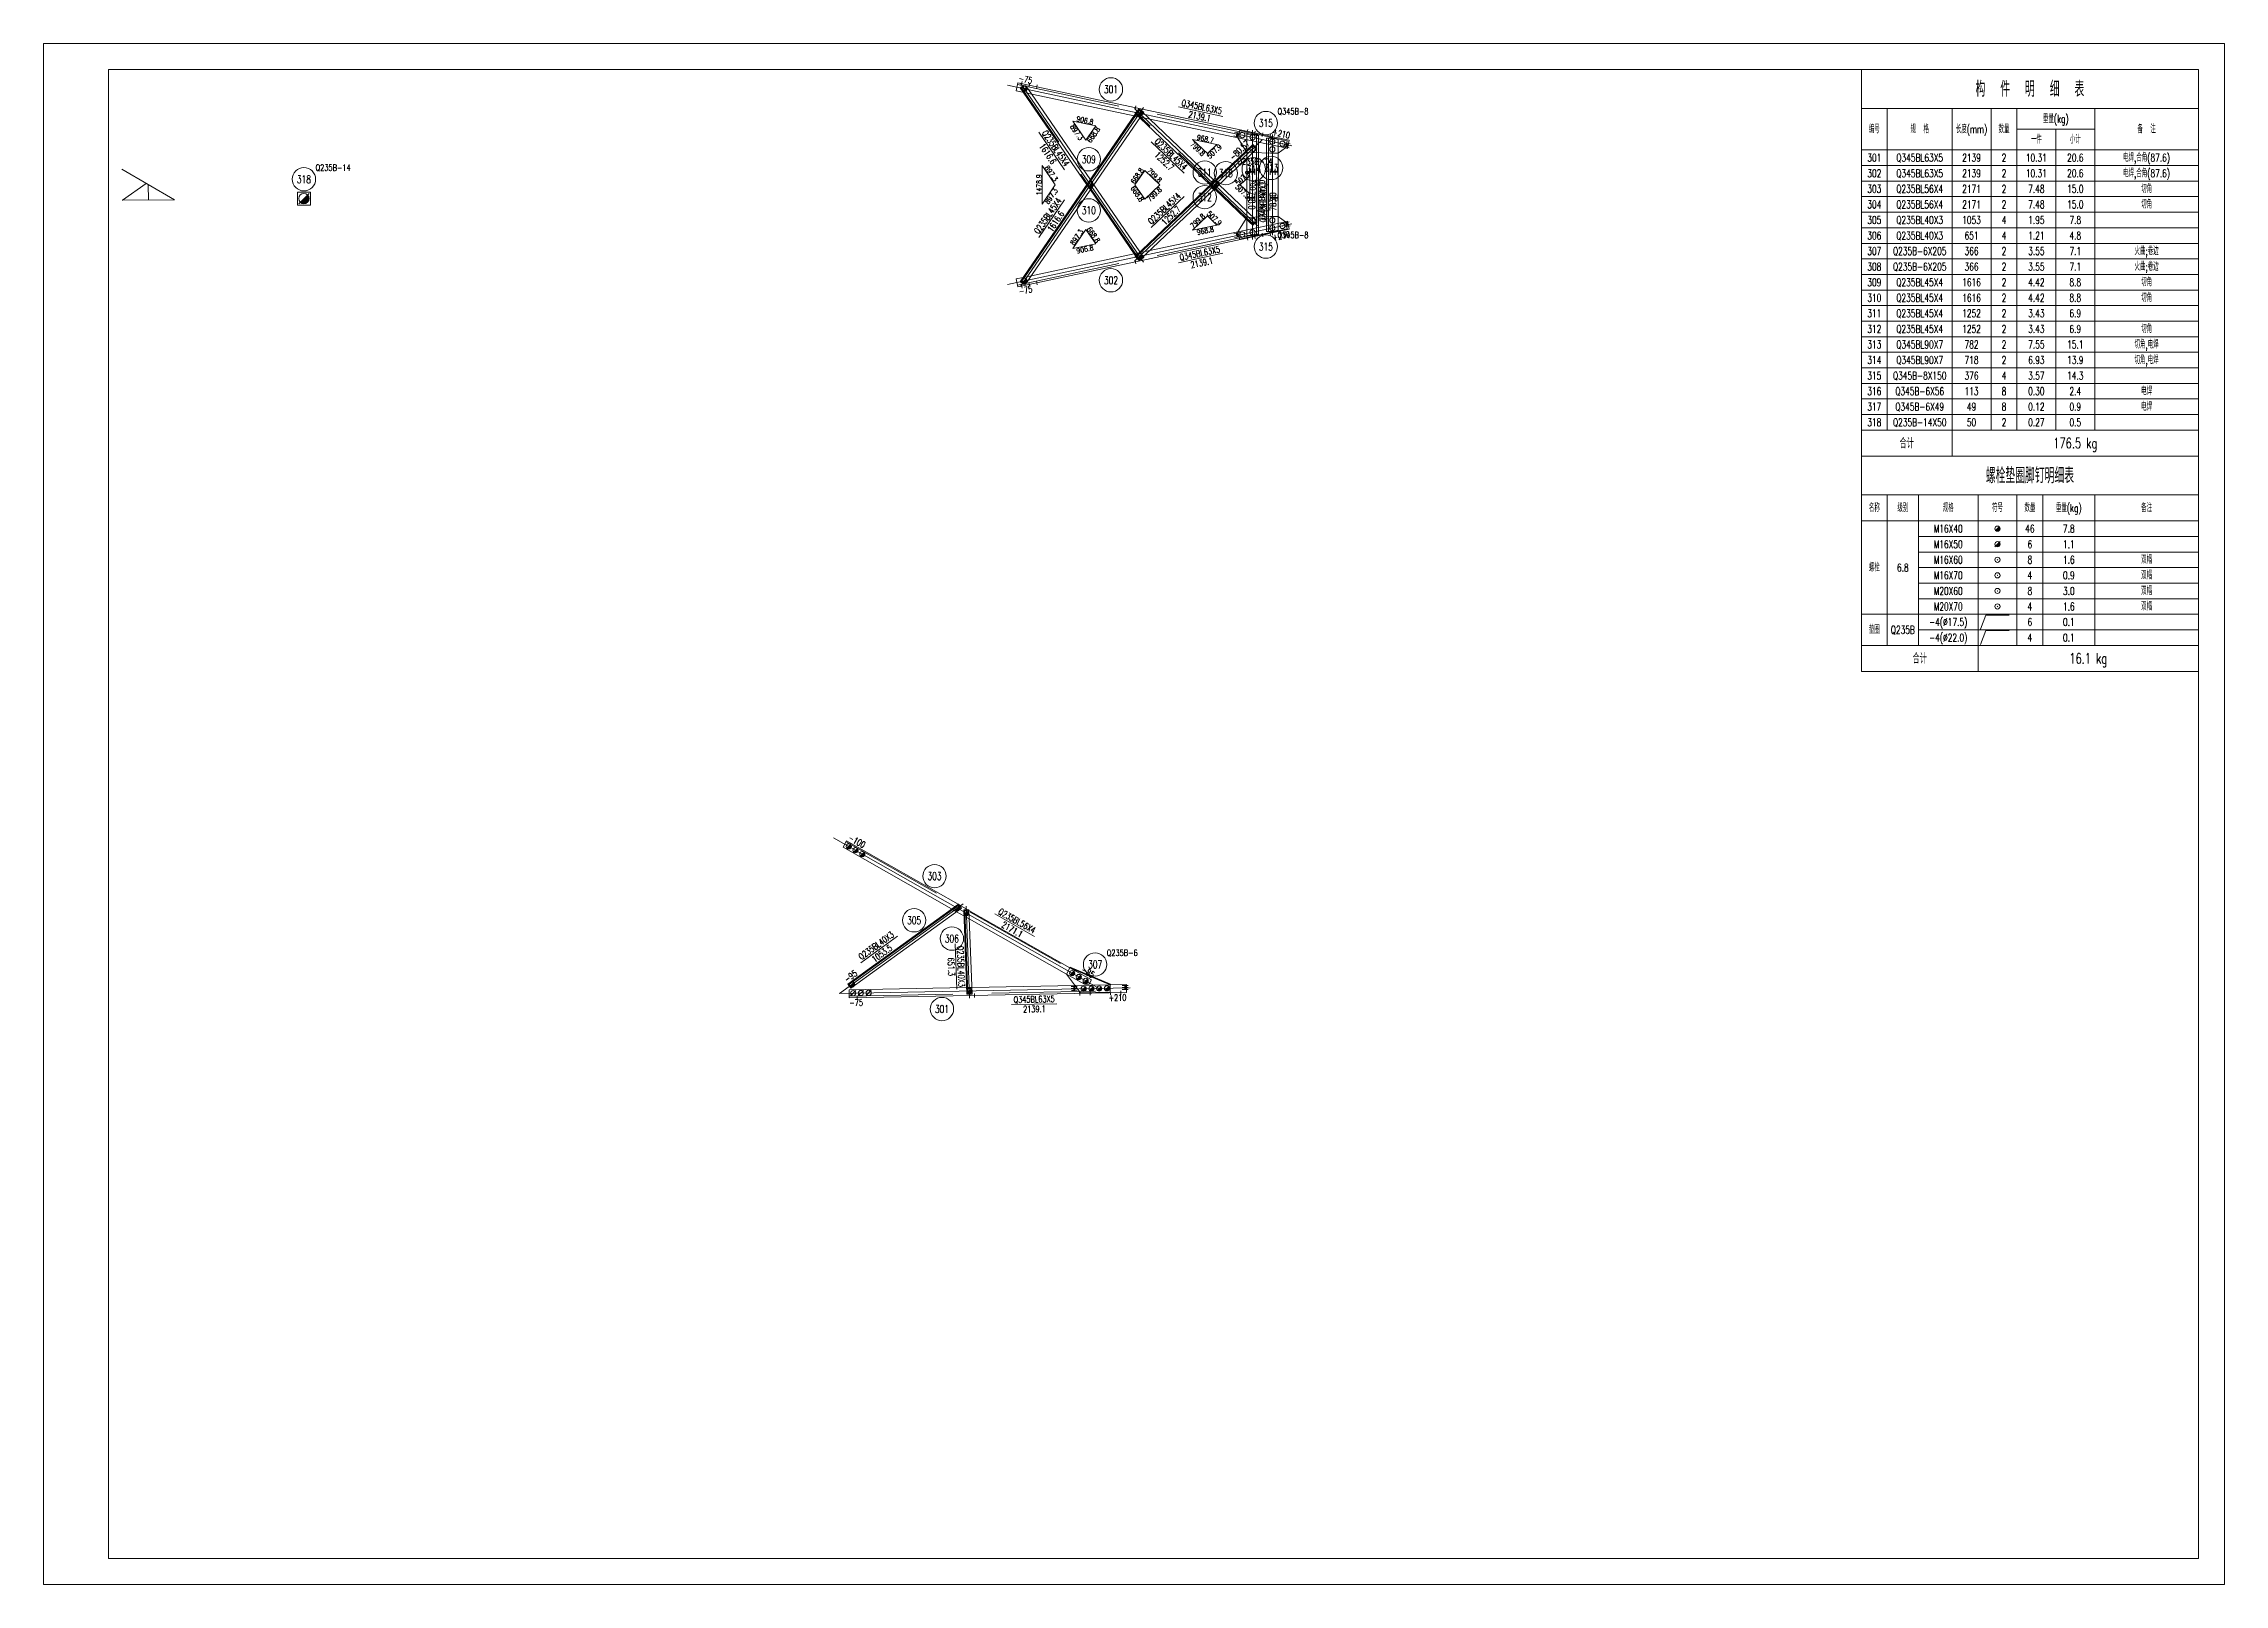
# Model space of a CAD drawing. Extents: x 0 to 841, y 0 to 594.
import ezdxf
from ezdxf.enums import TextEntityAlignment as Align

# ---------------------------------------------------------------- set-up
doc = ezdxf.new("R2010")
doc.units = 0
doc.header["$LTSCALE"] = 20
doc.header["$MEASUREMENT"] = 0
doc.linetypes.add('Dash', pattern=[2.75, 2, -0.75])
doc.linetypes.add('DashDot', pattern=[15.6, 9, -3, 0.6, -3])
doc.layers.get('0').update_dxf_attribs({"linetype": 'CONTINUOUS', "lineweight": 25})
doc.styles.get("Standard").update_dxf_attribs({"font": 'simplex', "width": 0.7, "bigfont": 'gbhzfs.shx'})

# ---------------------------------------------------------------- blocks, each defined once
blk = doc.blocks.new('M16X40S')
at = {"color": 3, "linetype": 'Continuous', "lineweight": 13}
blk.add_line((-0.707, -0.707), (0.707, 0.707), dxfattribs=at)
blk.add_circle((0, 0), 1, dxfattribs=at)
for radius in [0.9, 0.8, 0.7, 0.6, 0.5, 0.4, 0.3, 0.2, 0.1]:
    blk.add_arc((0, 0), radius, 225, 45, dxfattribs=at)
blk = doc.blocks.new('M16X50S')
at = {"color": 3, "linetype": 'Continuous', "lineweight": 13}
blk.add_line((-1, -1), (1, 1), dxfattribs=at)
blk.add_circle((0, 0), 1, dxfattribs=at)
for radius in [0.9, 0.8, 0.7, 0.6, 0.5, 0.4, 0.3, 0.2, 0.1]:
    blk.add_arc((0, 0), radius, 225, 45, dxfattribs=at)
blk = doc.blocks.new('DefaultBolt')
at = {"color": 3, "linetype": 'Continuous', "lineweight": 13}
for p, q in [((-0.1, -0.1), (0.1, 0.1)), ((0.1, -0.1), (-0.1, 0.1))]:
    blk.add_line(p, q, dxfattribs=at)
blk.add_circle((0, 0), 1, dxfattribs=at)
blk = doc.blocks.new('WasherML')
at = {"color": 3, "linetype": 'Continuous', "lineweight": 13}
for p, q in [((-6.5, -2.7), (-4.5, 2.7)), ((-4.5, 2.7), (4.5, 2.7))]:
    blk.add_line(p, q, dxfattribs=at)
blk = doc.blocks.new('M20X55S')
at = {"color": 3, "linetype": 'Continuous', "lineweight": 13}
blk.add_line((-1, -1), (1, 1), dxfattribs=at)
blk.add_circle((0, 0), 1, dxfattribs=at)

msp = doc.modelspace()

# ---------------------------------------------------------------- linework, layer by layer
at = {"color": 7, "linetype": 'Continuous', "lineweight": 18}
for p, q in [((0, 594), (841, 594)), ((0, 0), (0, 594)), ((841, 0), (841, 594)), ((25, 584), (831, 584)), ((25, 10), (25, 584)), ((831, 10), (831, 584)), ((25, 10), (831, 10)), ((0, 0), (841, 0))]:
    msp.add_line(p, q, dxfattribs=at)
at = {"color": 2, "linetype": 'DashDot', "lineweight": 0}
for p, q in [((371.69, 577.94), (481.42, 554.64)), ((424.2, 509.74), (376.73, 578.8)), ((424.2, 569.39), (376.73, 500.32)), ((468.19, 523.8), (420.65, 569.02)), ((470.02, 557.06), (420.65, 510.11)), ((466.2, 560.63), (466.2, 518.5)), ((473.85, 559), (473.85, 520.13)), ((371.69, 501.19), (481.42, 524.48)), ((304.65, 287.85), (407.08, 229.72)), ((354.61, 262.37), (306.92, 227.81)), ((355.76, 261.53), (357.11, 226.01)), ((306.92, 227.81), (419.08, 229.94))]:
    msp.add_line(p, q, dxfattribs=at)
at = {"color": 1, "linetype": 'Dash', "lineweight": 0}
for p, q in [((375.57, 578.19), (480.17, 555.98)), ((376.63, 576.92), (377.99, 577.85)), ((377.77, 575.27), (376.63, 576.92)), ((422.6, 510.73), (376.96, 577.14)), ((377.99, 577.85), (378.83, 577.7)), ((378.83, 577.7), (380.96, 574.59)), ((422.98, 565.67), (420.59, 566.18)), ((420.94, 567.15), (422.22, 568.49)), ((422.79, 565.39), (420.94, 567.15)), ((466.59, 524.29), (421.22, 567.44)), ((422.22, 568.49), (422.96, 568.33)), ((422.96, 568.33), (426.56, 564.91)), ((459.94, 558.22), (458.97, 558.43)), ((460.26, 559.69), (459.28, 559.9)), ((460.26, 559.69), (459.94, 558.22)), ((460.26, 559.69), (459.94, 558.22)), ((459.94, 558.22), (460.24, 558.16)), ((459.94, 558.22), (460.24, 558.16)), ((460.24, 558.16), (460.55, 559.63)), ((460.24, 558.16), (460.55, 559.63)), ((460.24, 558.16), (461.22, 557.95)), ((460.55, 559.63), (460.26, 559.69)), ((460.55, 559.63), (460.26, 559.69)), ((478.95, 553.79), (460.54, 557.7)), ((460.55, 559.63), (461.53, 559.42)), ((463.95, 549.77), (463.95, 559.13)), ((463.95, 559.13), (466.35, 559.13)), ((466.35, 559.13), (468.45, 558.68)), ((467.7, 558.84), (467.7, 520.29)), ((468.45, 558.68), (468.45, 551.96)), ((471.6, 557.5), (471.6, 551.82)), ((474, 557.5), (471.6, 557.5)), ((472.35, 557.5), (472.35, 521.63)), ((476.1, 557.05), (474, 557.5)), ((476.1, 551.75), (476.1, 557.05)), ((479.43, 555.62), (478.45, 555.82)), ((479.43, 555.62), (479.12, 554.15)), ((479.43, 555.62), (479.12, 554.15)), ((479.41, 554.09), (479.72, 555.56)), ((479.41, 554.09), (479.72, 555.56)), ((479.72, 555.56), (479.43, 555.62)), ((479.72, 555.56), (479.43, 555.62)), ((479.72, 555.56), (480.7, 555.35)), ((463.67, 552.61), (463.95, 552.17)), ((463.95, 552.17), (466.36, 552.06)), ((479.12, 554.15), (478.14, 554.36)), ((479.12, 554.15), (479.41, 554.09)), ((479.12, 554.15), (479.41, 554.09)), ((479.41, 554.09), (480.39, 553.88)), ((403.67, 537.58), (402.3, 539.56)), ((403.67, 541.55), (405.03, 539.56)), ((449.88, 539.49), (451.51, 537.94)), ((451.73, 537.87), (449.92, 539.59)), ((451.47, 541.22), (453.28, 539.5)), ((453.32, 539.67), (451.69, 541.22)), ((464.1, 544.71), (464.1, 545.71)), ((467.1, 544.71), (464.1, 544.71)), ((464.1, 544.71), (464.1, 544.41)), ((467.1, 544.71), (464.1, 544.71)), ((464.1, 544.71), (464.1, 544.41)), ((464.1, 544.41), (467.1, 544.41)), ((464.1, 544.41), (467.1, 544.41)), ((464.1, 544.41), (464.1, 543.41)), ((465.1, 544.71), (465.1, 545.71)), ((465.1, 544.41), (465.1, 543.41)), ((466.1, 544.71), (466.1, 545.71)), ((466.1, 544.41), (466.1, 543.41)), ((467.1, 544.71), (467.1, 545.71)), ((467.1, 544.41), (467.1, 544.71)), ((467.1, 544.41), (467.1, 544.71)), ((467.1, 544.41), (467.1, 543.41)), ((472.95, 544.71), (472.95, 545.71)), ((475.95, 544.71), (472.95, 544.71)), ((472.95, 544.71), (472.95, 544.41)), ((475.95, 544.71), (472.95, 544.71)), ((472.95, 544.71), (472.95, 544.41)), ((472.95, 544.41), (475.95, 544.41)), ((472.95, 544.41), (475.95, 544.41)), ((472.95, 544.41), (472.95, 543.41)), ((473.95, 544.71), (473.95, 545.71)), ((473.95, 544.41), (473.95, 543.41)), ((474.95, 544.71), (474.95, 545.71)), ((474.95, 544.41), (474.95, 543.41)), ((475.95, 544.71), (475.95, 545.71)), ((475.95, 544.41), (475.95, 544.71)), ((475.95, 544.41), (475.95, 544.71)), ((475.95, 544.41), (475.95, 543.41)), ((464.1, 534.71), (464.1, 535.71)), ((467.1, 534.71), (464.1, 534.71)), ((464.1, 534.71), (464.1, 534.41)), ((467.1, 534.71), (464.1, 534.71)), ((464.1, 534.71), (464.1, 534.41)), ((464.1, 534.41), (467.1, 534.41)), ((464.1, 534.41), (467.1, 534.41)), ((464.1, 534.41), (464.1, 533.41)), ((465.1, 534.71), (465.1, 535.71)), ((465.1, 534.41), (465.1, 533.41)), ((466.1, 534.71), (466.1, 535.71)), ((466.1, 534.41), (466.1, 533.41)), ((467.1, 534.71), (467.1, 535.71)), ((467.1, 534.41), (467.1, 534.71)), ((467.1, 534.41), (467.1, 534.71)), ((467.1, 534.41), (467.1, 533.41)), ((472.95, 534.71), (472.95, 535.71)), ((475.95, 534.71), (472.95, 534.71)), ((472.95, 534.71), (472.95, 534.41)), ((475.95, 534.71), (472.95, 534.71)), ((472.95, 534.71), (472.95, 534.41)), ((472.95, 534.41), (475.95, 534.41)), ((472.95, 534.41), (475.95, 534.41)), ((472.95, 534.41), (472.95, 533.41)), ((473.95, 534.71), (473.95, 535.71)), ((473.95, 534.41), (473.95, 533.41)), ((474.95, 534.71), (474.95, 535.71)), ((474.95, 534.41), (474.95, 533.41)), ((475.95, 534.71), (475.95, 535.71)), ((475.95, 534.41), (475.95, 534.71)), ((475.95, 534.41), (475.95, 534.71)), ((475.95, 534.41), (475.95, 533.41)), ((375.57, 500.94), (480.17, 523.14)), ((478.95, 525.34), (460.54, 521.43)), ((466.31, 524), (463.67, 526.51)), ((463.95, 529.36), (467.68, 525.81)), ((463.95, 520), (463.95, 526.95)), ((467.69, 525.45), (466.31, 524)), ((467.68, 525.81), (467.69, 525.45)), ((468.45, 527.16), (468.45, 520.45)), ((471.6, 527.31), (471.6, 521.63)), ((471.6, 521.63), (474, 521.63)), ((474, 521.63), (476.1, 522.08)), ((476.1, 522.08), (476.1, 527.38)), ((479.12, 524.98), (478.14, 524.77)), ((479.43, 523.51), (478.45, 523.3)), ((479.12, 524.98), (479.41, 525.04)), ((479.12, 524.98), (479.41, 525.04)), ((479.43, 523.51), (479.12, 524.98)), ((479.43, 523.51), (479.12, 524.98)), ((479.41, 525.04), (480.39, 525.25)), ((479.41, 525.04), (479.72, 523.57)), ((479.41, 525.04), (479.72, 523.57)), ((479.72, 523.57), (479.43, 523.51)), ((479.72, 523.57), (479.43, 523.51)), ((479.72, 523.57), (480.7, 523.78)), ((426.56, 514.22), (422.36, 513.33)), ((422.79, 513.73), (424.25, 511.6)), ((459.94, 520.91), (458.97, 520.7)), ((460.26, 519.44), (459.28, 519.23)), ((459.94, 520.91), (460.24, 520.97)), ((459.94, 520.91), (460.24, 520.97)), ((460.26, 519.44), (459.94, 520.91)), ((460.26, 519.44), (459.94, 520.91)), ((460.24, 520.97), (461.22, 521.18)), ((460.24, 520.97), (460.55, 519.5)), ((460.24, 520.97), (460.55, 519.5)), ((460.55, 519.5), (460.26, 519.44)), ((460.55, 519.5), (460.26, 519.44)), ((460.55, 519.5), (461.53, 519.71)), ((466.35, 520), (463.95, 520)), ((468.45, 520.45), (466.35, 520)), ((422.17, 510.65), (420.59, 512.95)), ((423.14, 510.83), (422.17, 510.65)), ((424.25, 511.6), (423.14, 510.83)), ((380.96, 504.54), (377.77, 503.86)), ((309.49, 286.25), (403.88, 232.68)), ((352.68, 262.2), (353.03, 262)), ((352.1, 259.31), (350.18, 260.4)), ((356.95, 256.56), (354.9, 257.72)), ((356.46, 260.06), (356.82, 259.85)), ((395.81, 237.72), (404.08, 233.03)), ((310.69, 226.83), (417.6, 228.87)), ((357.95, 230.13), (355.95, 230.09)), ((401.35, 231.36), (394.43, 235.29)), ((397.32, 230.49), (396.32, 230.47)), ((397.33, 229.74), (396.33, 229.72)), ((397.34, 228.99), (396.34, 228.97)), ((397.62, 230.5), (397.32, 230.49)), ((397.62, 230.5), (397.32, 230.49)), ((397.32, 230.49), (397.34, 228.99)), ((397.32, 230.49), (397.34, 228.99)), ((397.34, 228.99), (397.64, 229)), ((397.34, 228.99), (397.64, 229)), ((397.62, 230.5), (398.62, 230.52)), ((397.64, 229), (397.62, 230.5)), ((397.64, 229), (397.62, 230.5)), ((397.63, 229.75), (398.63, 229.77)), ((397.64, 229), (398.64, 229.02)), ((411.31, 231.15), (397.75, 230.89)), ((403.16, 231.42), (401.35, 231.36)), ((404.08, 233.03), (403.16, 231.42)), ((416.91, 230.86), (415.91, 230.85)), ((416.93, 230.11), (415.93, 230.1)), ((416.94, 229.36), (415.94, 229.35)), ((417.21, 230.87), (416.91, 230.86)), ((417.21, 230.87), (416.91, 230.86)), ((416.91, 230.86), (416.94, 229.36)), ((416.91, 230.86), (416.94, 229.36)), ((416.94, 229.36), (417.24, 229.37)), ((416.94, 229.36), (417.24, 229.37)), ((417.21, 230.87), (418.21, 230.89)), ((417.24, 229.37), (417.21, 230.87)), ((417.24, 229.37), (417.21, 230.87)), ((417.23, 230.12), (418.23, 230.14)), ((417.24, 229.37), (418.24, 229.39))]:
    msp.add_line(p, q, dxfattribs=at)
at = {"color": 7, "linetype": 'Continuous', "lineweight": 0}
for p, q in [((422.73, 568.58), (376.96, 501.98)), ((466.59, 554.83), (421.22, 511.69)), ((30.11, 545.6), (50.49, 533.78)), ((39.61, 540.09), (30.45, 533.59)), ((40.3, 539.69), (40.47, 533.69)), ((30.45, 533.59), (50.49, 533.78)), ((353.05, 261.98), (310.42, 231.08)), ((355.22, 260.01), (356.45, 227.49))]:
    msp.add_line(p, q, dxfattribs=at)
at = {"color": 1, "linetype": 'Continuous', "lineweight": 0}
for p, q in [((405.76, 562.28), (396.89, 564.17)), ((396.89, 564.17), (401.97, 556.77)), ((401.97, 556.77), (405.76, 562.28)), ((452.48, 555.08), (443, 557.09)), ((443, 557.09), (448.8, 551.58)), ((448.8, 551.58), (452.48, 555.08)), ((390.15, 539.56), (385.06, 546.96)), ((385.06, 546.96), (385.06, 532.17)), ((385.06, 532.17), (390.15, 539.56)), ((424.65, 545.07), (420.86, 539.56)), ((420.86, 539.56), (424.65, 534.05)), ((430.44, 539.56), (424.65, 545.07)), ((424.65, 534.05), (430.44, 539.56)), ((465.11, 543.06), (461.43, 539.56)), ((461.43, 539.56), (465.11, 536.06)), ((465.11, 536.06), (465.11, 543.06)), ((401.97, 522.35), (396.89, 514.96)), ((405.76, 516.84), (401.97, 522.35)), ((448.8, 527.55), (443, 522.04)), ((443, 522.04), (452.48, 524.05)), ((452.48, 524.05), (448.8, 527.55)), ((396.89, 514.96), (405.76, 516.84))]:
    msp.add_line(p, q, dxfattribs=at)
at = {"color": 7, "linetype": 'Continuous', "lineweight": 13}
for p, q in [((437.68, 569.6), (454.8, 565.97)), ((393.75, 545.38), (383.84, 559.81)), ((439.82, 544.02), (427.14, 556.08)), ((467.85, 542.33), (467.85, 524.83)), ((472.2, 541.79), (472.2, 524.29)), ((393.75, 533.74), (383.84, 519.32)), ((439.82, 535.11), (427.14, 523.05)), ((437.68, 509.52), (454.8, 513.16)), ((366.85, 258.47), (382.07, 249.83)), ((329.28, 249.87), (315.1, 239.6)), ((351.56, 246.92), (352.22, 229.43)), ((373.3, 223.52), (390.8, 223.86))]:
    msp.add_line(p, q, dxfattribs=at)
at = {"color": 3, "linetype": 'Continuous', "lineweight": 13}
for points in [[(701, 584), (701, 569), (831, 569), (831, 584)], [(701, 569), (701, 553), (711, 553), (711, 569)], [(711, 569), (711, 553), (736, 553), (736, 569)], [(736, 569), (736, 553), (751, 553), (751, 569)], [(751, 569), (751, 553), (761, 553), (761, 569)], [(761, 569), (761, 561), (791, 561), (791, 569)], [(791, 569), (791, 553), (831, 553), (831, 569)], [(761, 561), (761, 553), (776, 553), (776, 561)], [(776, 561), (776, 553), (791, 553), (791, 561)], [(701, 553), (701, 547), (711, 547), (711, 553)], [(701, 547), (701, 541), (711, 541), (711, 547)], [(711, 553), (711, 547), (736, 547), (736, 553)], [(711, 547), (711, 541), (736, 541), (736, 547)], [(736, 553), (736, 547), (751, 547), (751, 553)], [(736, 547), (736, 541), (751, 541), (751, 547)], [(751, 553), (751, 547), (761, 547), (761, 553)], [(751, 547), (751, 541), (761, 541), (761, 547)], [(761, 553), (761, 547), (776, 547), (776, 553)], [(761, 547), (761, 541), (776, 541), (776, 547)], [(776, 553), (776, 547), (791, 547), (791, 553)], [(776, 547), (776, 541), (791, 541), (791, 547)], [(791, 553), (791, 547), (831, 547), (831, 553)], [(791, 547), (791, 541), (831, 541), (831, 547)], [(701, 541), (701, 535), (711, 535), (711, 541)], [(711, 541), (711, 535), (736, 535), (736, 541)], [(736, 541), (736, 535), (751, 535), (751, 541)], [(751, 541), (751, 535), (761, 535), (761, 541)], [(761, 541), (761, 535), (776, 535), (776, 541)], [(776, 541), (776, 535), (791, 535), (791, 541)], [(791, 541), (791, 535), (831, 535), (831, 541)], [(701, 535), (701, 529), (711, 529), (711, 535)], [(711, 535), (711, 529), (736, 529), (736, 535)], [(736, 535), (736, 529), (751, 529), (751, 535)], [(751, 535), (751, 529), (761, 529), (761, 535)], [(761, 535), (761, 529), (776, 529), (776, 535)], [(776, 535), (776, 529), (791, 529), (791, 535)], [(791, 535), (791, 529), (831, 529), (831, 535)], [(701, 529), (701, 523), (711, 523), (711, 529)], [(701, 523), (701, 517), (711, 517), (711, 523)], [(711, 529), (711, 523), (736, 523), (736, 529)], [(711, 523), (711, 517), (736, 517), (736, 523)], [(736, 529), (736, 523), (751, 523), (751, 529)], [(736, 523), (736, 517), (751, 517), (751, 523)], [(751, 529), (751, 523), (761, 523), (761, 529)], [(751, 523), (751, 517), (761, 517), (761, 523)], [(761, 529), (761, 523), (776, 523), (776, 529)], [(761, 523), (761, 517), (776, 517), (776, 523)], [(776, 529), (776, 523), (791, 523), (791, 529)], [(776, 523), (776, 517), (791, 517), (791, 523)], [(791, 529), (791, 523), (831, 523), (831, 529)], [(791, 523), (791, 517), (831, 517), (831, 523)], [(701, 517), (701, 511), (711, 511), (711, 517)], [(711, 517), (711, 511), (736, 511), (736, 517)], [(736, 517), (736, 511), (751, 511), (751, 517)], [(751, 517), (751, 511), (761, 511), (761, 517)], [(761, 517), (761, 511), (776, 511), (776, 517)], [(776, 517), (776, 511), (791, 511), (791, 517)], [(791, 517), (791, 511), (831, 511), (831, 517)], [(701, 511), (701, 505), (711, 505), (711, 511)], [(701, 505), (701, 499), (711, 499), (711, 505)], [(711, 511), (711, 505), (736, 505), (736, 511)], [(711, 505), (711, 499), (736, 499), (736, 505)], [(736, 511), (736, 505), (751, 505), (751, 511)], [(736, 505), (736, 499), (751, 499), (751, 505)], [(751, 511), (751, 505), (761, 505), (761, 511)], [(751, 505), (751, 499), (761, 499), (761, 505)], [(761, 511), (761, 505), (776, 505), (776, 511)], [(761, 505), (761, 499), (776, 499), (776, 505)], [(776, 511), (776, 505), (791, 505), (791, 511)], [(776, 505), (776, 499), (791, 499), (791, 505)], [(791, 511), (791, 505), (831, 505), (831, 511)], [(791, 505), (791, 499), (831, 499), (831, 505)], [(701, 499), (701, 493), (711, 493), (711, 499)], [(711, 499), (711, 493), (736, 493), (736, 499)], [(736, 499), (736, 493), (751, 493), (751, 499)], [(751, 499), (751, 493), (761, 493), (761, 499)], [(761, 499), (761, 493), (776, 493), (776, 499)], [(776, 499), (776, 493), (791, 493), (791, 499)], [(791, 499), (791, 493), (831, 493), (831, 499)], [(701, 493), (701, 487), (711, 487), (711, 493)], [(711, 493), (711, 487), (736, 487), (736, 493)], [(736, 493), (736, 487), (751, 487), (751, 493)], [(751, 493), (751, 487), (761, 487), (761, 493)], [(761, 493), (761, 487), (776, 487), (776, 493)], [(776, 493), (776, 487), (791, 487), (791, 493)], [(791, 493), (791, 487), (831, 487), (831, 493)], [(701, 487), (701, 481), (711, 481), (711, 487)], [(701, 481), (701, 475), (711, 475), (711, 481)], [(711, 487), (711, 481), (736, 481), (736, 487)], [(711, 481), (711, 475), (736, 475), (736, 481)], [(736, 487), (736, 481), (751, 481), (751, 487)], [(736, 481), (736, 475), (751, 475), (751, 481)], [(751, 487), (751, 481), (761, 481), (761, 487)], [(751, 481), (751, 475), (761, 475), (761, 481)], [(761, 487), (761, 481), (776, 481), (776, 487)], [(761, 481), (761, 475), (776, 475), (776, 481)], [(776, 487), (776, 481), (791, 481), (791, 487)], [(776, 481), (776, 475), (791, 475), (791, 481)], [(791, 487), (791, 481), (831, 481), (831, 487)], [(791, 481), (791, 475), (831, 475), (831, 481)], [(701, 475), (701, 469), (711, 469), (711, 475)], [(711, 475), (711, 469), (736, 469), (736, 475)], [(736, 475), (736, 469), (751, 469), (751, 475)], [(751, 475), (751, 469), (761, 469), (761, 475)], [(761, 475), (761, 469), (776, 469), (776, 475)], [(776, 475), (776, 469), (791, 469), (791, 475)], [(791, 475), (791, 469), (831, 469), (831, 475)], [(701, 469), (701, 463), (711, 463), (711, 469)], [(701, 463), (701, 457), (711, 457), (711, 463)], [(711, 469), (711, 463), (736, 463), (736, 469)], [(711, 463), (711, 457), (736, 457), (736, 463)], [(736, 469), (736, 463), (751, 463), (751, 469)], [(736, 463), (736, 457), (751, 457), (751, 463)], [(751, 469), (751, 463), (761, 463), (761, 469)], [(751, 463), (751, 457), (761, 457), (761, 463)], [(761, 469), (761, 463), (776, 463), (776, 469)], [(761, 463), (761, 457), (776, 457), (776, 463)], [(776, 469), (776, 463), (791, 463), (791, 469)], [(776, 463), (776, 457), (791, 457), (791, 463)], [(791, 469), (791, 463), (831, 463), (831, 469)], [(791, 463), (791, 457), (831, 457), (831, 463)], [(701, 457), (701, 451), (711, 451), (711, 457)], [(711, 457), (711, 451), (736, 451), (736, 457)], [(736, 457), (736, 451), (751, 451), (751, 457)], [(751, 457), (751, 451), (761, 451), (761, 457)], [(761, 457), (761, 451), (776, 451), (776, 457)], [(776, 457), (776, 451), (791, 451), (791, 457)], [(791, 457), (791, 451), (831, 451), (831, 457)], [(701, 451), (701, 445), (711, 445), (711, 451)], [(711, 451), (711, 445), (736, 445), (736, 451)], [(736, 451), (736, 445), (751, 445), (751, 451)], [(751, 451), (751, 445), (761, 445), (761, 451)], [(761, 451), (761, 445), (776, 445), (776, 451)], [(776, 451), (776, 445), (791, 445), (791, 451)], [(791, 451), (791, 445), (831, 445), (831, 451)], [(701, 445), (701, 435), (736, 435), (736, 445)], [(736, 445), (736, 435), (831, 435), (831, 445)], [(701, 435), (701, 420), (831, 420), (831, 435)], [(701, 420), (701, 410), (711, 410), (711, 420)], [(711, 420), (711, 410), (723, 410), (723, 420)], [(723, 420), (723, 410), (746, 410), (746, 420)], [(746, 420), (746, 410), (761, 410), (761, 420)], [(761, 420), (761, 410), (771, 410), (771, 420)], [(771, 420), (771, 410), (791, 410), (791, 420)], [(791, 420), (791, 410), (831, 410), (831, 420)], [(701, 410), (701, 374), (711, 374), (711, 410)], [(711, 410), (711, 374), (723, 374), (723, 410)], [(723, 410), (723, 404), (746, 404), (746, 410)], [(723, 404), (723, 398), (746, 398), (746, 404)], [(746, 410), (746, 404), (761, 404), (761, 410)], [(746, 404), (746, 398), (761, 398), (761, 404)], [(761, 410), (761, 404), (771, 404), (771, 410)], [(761, 404), (761, 398), (771, 398), (771, 404)], [(771, 410), (771, 404), (791, 404), (791, 410)], [(771, 404), (771, 398), (791, 398), (791, 404)], [(791, 410), (791, 404), (831, 404), (831, 410)], [(791, 404), (791, 398), (831, 398), (831, 404)], [(723, 398), (723, 392), (746, 392), (746, 398)], [(746, 398), (746, 392), (761, 392), (761, 398)], [(761, 398), (761, 392), (771, 392), (771, 398)], [(771, 398), (771, 392), (791, 392), (791, 398)], [(791, 398), (791, 392), (831, 392), (831, 398)], [(723, 392), (723, 386), (746, 386), (746, 392)], [(746, 392), (746, 386), (761, 386), (761, 392)], [(761, 392), (761, 386), (771, 386), (771, 392)], [(771, 392), (771, 386), (791, 386), (791, 392)], [(791, 392), (791, 386), (831, 386), (831, 392)], [(723, 386), (723, 380), (746, 380), (746, 386)], [(723, 380), (723, 374), (746, 374), (746, 380)], [(746, 386), (746, 380), (761, 380), (761, 386)], [(746, 380), (746, 374), (761, 374), (761, 380)], [(761, 386), (761, 380), (771, 380), (771, 386)], [(761, 380), (761, 374), (771, 374), (771, 380)], [(771, 386), (771, 380), (791, 380), (791, 386)], [(771, 380), (771, 374), (791, 374), (791, 380)], [(791, 386), (791, 380), (831, 380), (831, 386)], [(791, 380), (791, 374), (831, 374), (831, 380)], [(701, 374), (701, 362), (711, 362), (711, 374)], [(711, 374), (711, 362), (723, 362), (723, 374)], [(723, 374), (723, 368), (746, 368), (746, 374)], [(746, 374), (746, 368), (761, 368), (761, 374)], [(761, 374), (761, 368), (771, 368), (771, 374)], [(771, 374), (771, 368), (791, 368), (791, 374)], [(791, 374), (791, 368), (831, 368), (831, 374)], [(701, 362), (701, 352), (746, 352), (746, 362)], [(723, 368), (723, 362), (746, 362), (746, 368)], [(746, 368), (746, 362), (761, 362), (761, 368)], [(746, 362), (746, 352), (831, 352), (831, 362)], [(761, 368), (761, 362), (771, 362), (771, 368)], [(771, 368), (771, 362), (791, 362), (791, 368)], [(791, 368), (791, 362), (831, 362), (831, 368)]]:
    msp.add_lwpolyline(points, close=True, dxfattribs=at)
at = {"color": 7, "linetype": 'Continuous', "lineweight": 0}
for points in [[(375.07, 575.84), (375.73, 578.92)], [(420.59, 566.18), (375.07, 575.84)], [(375.73, 578.92), (480.33, 556.72)], [(402.3, 539.56), (377.77, 575.27)], [(380.96, 574.59), (403.67, 541.55)], [(422.4, 568.8), (376.63, 502.21)], [(378.69, 501.22), (424.25, 567.53)], [(424.25, 567.53), (422.4, 568.8)], [(449.92, 539.59), (422.79, 565.39)], [(460.54, 557.7), (422.98, 565.67)], [(426.56, 564.91), (451.47, 541.22)], [(466.31, 555.12), (420.94, 511.98)], [(461.13, 560.48), (460.54, 557.7)], [(460.54, 557.7), (463.67, 552.61)], [(479.54, 556.58), (461.13, 560.48)], [(467.86, 553.49), (466.31, 555.12)], [(478.95, 553.79), (479.54, 556.58)], [(480.33, 556.72), (479.67, 553.63)], [(422.49, 510.35), (467.86, 553.49)], [(463.95, 526.95), (463.95, 549.77)], [(466.36, 552.06), (473.1, 551.75)], [(468.45, 551.96), (468.45, 527.16)], [(471.6, 551.82), (471.6, 527.31)], [(473.1, 551.75), (476.1, 551.75)], [(476.1, 551.75), (478.95, 553.79)], [(476.1, 527.38), (476.1, 551.75)], [(479.67, 553.63), (478.95, 553.79)], [(405.03, 539.56), (422.79, 513.73)], [(451.57, 541.33), (449.85, 539.52)], [(449.85, 539.52), (449.88, 539.49)], [(451.69, 541.22), (451.57, 541.33)], [(451.66, 537.8), (453.38, 539.61)], [(453.28, 539.5), (463.95, 529.36)], [(453.38, 539.61), (453.32, 539.67)], [(102.89, 536.77), (97.89, 536.77)], [(97.89, 536.77), (97.89, 531.77)], [(97.89, 531.77), (102.89, 531.77)], [(102.89, 531.77), (102.89, 536.77)], [(420.59, 512.95), (403.67, 537.58)], [(451.51, 537.94), (451.66, 537.8)], [(463.67, 526.51), (451.73, 537.87)], [(375.73, 500.21), (480.33, 522.41)], [(460.54, 521.43), (426.56, 514.22)], [(463.95, 526.95), (460.54, 521.43)], [(460.54, 521.43), (461.13, 518.64)], [(461.13, 518.64), (479.54, 522.55)], [(473.1, 527.38), (463.95, 526.95)], [(476.1, 527.38), (473.1, 527.38)], [(478.95, 525.34), (476.1, 527.38)], [(479.67, 525.49), (478.95, 525.34)], [(479.54, 522.55), (478.95, 525.34)], [(480.33, 522.41), (479.67, 525.49)], [(422.36, 513.33), (380.96, 504.54)], [(420.94, 511.98), (422.49, 510.35)], [(377.77, 503.86), (375.07, 503.29)], [(375.07, 503.29), (375.73, 500.21)], [(376.63, 502.21), (378.2, 501.13)], [(378.2, 501.13), (378.69, 501.22)], [(308.3, 284.16), (309.69, 286.6)], [(309.69, 286.6), (352.68, 262.2)], [(350.18, 260.4), (308.3, 284.16)], [(352.81, 262.3), (310.18, 231.4)], [(353.98, 260.68), (352.81, 262.3)], [(353.03, 262), (356.46, 260.06)], [(311.35, 229.79), (353.98, 260.68)], [(354.9, 257.72), (352.1, 259.31)], [(356.82, 260.07), (354.82, 259.99)], [(354.82, 259.99), (356.05, 227.48)], [(358.05, 227.55), (356.82, 260.07)], [(356.82, 259.85), (395.81, 237.72)], [(394.43, 235.29), (356.95, 256.56)], [(395.81, 237.72), (394.43, 235.29)], [(395.93, 238), (395.81, 237.72)], [(411.31, 231.15), (395.81, 237.72)], [(395.81, 237.72), (411.31, 231.15)], [(411.42, 231.42), (395.93, 238)], [(310.18, 231.4), (311.35, 229.79)], [(355.95, 230.09), (310.65, 229.23)], [(310.65, 229.23), (310.71, 226.08)], [(310.71, 226.08), (417.61, 228.12)], [(356.05, 227.48), (358.05, 227.55)], [(397.75, 230.89), (357.95, 230.13)], [(394.43, 235.29), (399.86, 228.08)], [(399.86, 228.08), (411.36, 228.3)], [(411.31, 231.15), (411.42, 231.42)], [(417.55, 231.27), (411.31, 231.15)], [(411.36, 228.3), (411.31, 231.15)], [(417.61, 228.12), (417.55, 231.27)]]:
    msp.add_lwpolyline(points, dxfattribs=at)
at = {"color": 3, "linetype": 'Continuous', "lineweight": 20}
for points in [[(377.35, 579.34), (377.04, 577.88)], [(380.29, 578.72), (379.97, 577.25)], [(383.22, 578.1), (382.91, 576.63)], [(421.21, 570.03), (420.9, 568.56)], [(464.34, 560.88), (464.03, 559.41)], [(467.28, 560.25), (466.96, 558.79)], [(470.21, 559.63), (469.9, 558.16)], [(473.15, 559.01), (472.83, 557.54)], [(469.2, 549.56), (467.7, 549.56)], [(470.85, 549.56), (472.35, 549.56)], [(469.2, 539.56), (467.7, 539.56)], [(470.85, 539.56), (472.35, 539.56)], [(469.2, 529.56), (467.7, 529.56)], [(470.85, 529.56), (472.35, 529.56)], [(473.15, 520.12), (472.83, 521.59)], [(464.34, 518.25), (464.03, 519.72)], [(467.28, 518.87), (466.96, 520.34)], [(470.21, 519.5), (469.9, 520.96)], [(421.21, 509.09), (420.9, 510.56)], [(377.35, 499.78), (377.04, 501.25)], [(380.29, 500.41), (379.97, 501.87)], [(383.22, 501.03), (382.91, 502.5)], [(359.05, 226.25), (359.02, 227.75)], [(399.57, 227.02), (399.54, 228.52)], [(403.57, 227.1), (403.54, 228.6)], [(411.39, 227.25), (411.36, 228.75)], [(415.39, 227.32), (415.36, 228.82)], [(313.72, 225.39), (313.69, 226.89)]]:
    msp.add_lwpolyline(points, dxfattribs=at)
at = {"color": 7, "linetype": 'Continuous', "lineweight": 13}
for centre in [(411.62, 576.36), (471.36, 563.37), (403.06, 549.41), (447.78, 544.33), (455.89, 544.06), (466.65, 545.54), (473.4, 546.08), (100.39, 541.72), (447.78, 534.8), (403.06, 529.72), (471.36, 515.75), (411.62, 502.77), (343.59, 273.05), (335.7, 256.01), (350.28, 248.97), (405.49, 238.99), (346.44, 221.81)]:
    msp.add_circle(centre, 4.5, dxfattribs=at)
at = {"color": 3, "linetype": 'Continuous', "lineweight": 13}
for centre in [(30.11, 545.6), (39.61, 540.09), (40.3, 539.69), (30.45, 533.59), (30.45, 533.59), (40.47, 533.69), (50.49, 533.78), (50.49, 533.78)]:
    msp.add_circle(centre, 0.01, dxfattribs=at)

# ---------------------------------------------------------------- block references
for name, p in [('M16X40S', (378.29, 576.54)), ('M16X50S', (422.64, 567.12)), ('DefaultBolt', (462.28, 558.71)), ('DefaultBolt', (466.2, 557.88)), ('DefaultBolt', (473.85, 556.25)), ('DefaultBolt', (477.76, 555.42)), ('DefaultBolt', (466.2, 553.42)), ('DefaultBolt', (473.85, 553.25)), ('M16X40S', (403.7, 539.56)), ('M16X50S', (451.62, 539.57)), ('DefaultBolt', (462.28, 520.42)), ('DefaultBolt', (466.2, 525.7)), ('DefaultBolt', (466.2, 521.25)), ('DefaultBolt', (473.85, 525.88)), ('DefaultBolt', (473.85, 522.88)), ('DefaultBolt', (477.76, 523.71)), ('M16X50S', (422.64, 512)), ('M16X40S', (378.29, 502.59)), ('M16X40S', (753.5, 407)), ('M16X50S', (753.5, 401)), ('DefaultBolt', (753.5, 395)), ('DefaultBolt', (753.5, 389)), ('DefaultBolt', (753.5, 383)), ('WasherML', (753.5, 371)), ('DefaultBolt', (753.5, 377)), ('WasherML', (753.5, 365)), ('M16X40S', (310.52, 284.52)), ('M16X40S', (313.13, 283.04)), ('M16X40S', (315.73, 281.55)), ('M16X40S', (352.39, 260.76)), ('M16X40S', (355.86, 258.78)), ('M16X40S', (396.65, 235.64)), ('M16X40S', (311.78, 231.33)), ('M20X55S', (312.17, 227.91)), ('M20X55S', (315.17, 227.97)), ('M20X55S', (318.17, 228.02)), ('M16X40S', (357, 228.76)), ('M16X40S', (399.26, 234.16)), ('M16X40S', (401.08, 229.6)), ('M16X40S', (401.86, 232.68)), ('M16X40S', (404.08, 229.66)), ('M16X40S', (407.08, 229.72)), ('M16X40S', (410.08, 229.77))]:
    msp.add_blockref(name, p, dxfattribs=at)
at = {"color": 3, "linetype": 'Continuous', "lineweight": 13, "xscale": 1.999999999999886, "yscale": 1.999999999999886, "zscale": 1.999999999999886}
msp.add_blockref('M16X50S', (100.39, 534.27), dxfattribs=at)

# ---------------------------------------------------------------- texts
at = {"color": 7, "linetype": 'Continuous', "lineweight": 13, "width": 0.7}
for s, rotation, p in [('-75', 348.0148, (378.68, 580.21)), ('Q345BL63X5', 348.0148, (446.63, 569.62)), ('2139.1', 348.0148, (445.85, 565.95)), ('Q235BL45X4', 304.49963, (390.34, 553.66)), ('Q235BL45X4', 316.43959, (434.77, 551.41)), ('-80.57', 43.56044, (461.21, 552.86)), ('+210', 348.0148, (477.29, 559.28)), ('1616.6', 304.49963, (387.25, 551.53)), ('1252.7', 316.43959, (432.19, 548.69)), ('Q345BL90X7', 270, (469.72, 533.58)), ('Q345BL90X7', 90, (470.32, 533.04)), ('Q235BL45X4', 55.50037, (387.25, 527.59)), ('Q235BL45X4', 43.56044, (432.19, 530.43)), ('1252.7', 43.56044, (434.77, 527.72)), ('718.0', 270, (465.97, 533.58)), ('783.0', 90, (474.07, 533.04)), ('1616.6', 55.50037, (390.34, 525.47)), ('+210', 11.9852, (477.29, 519.85)), ('Q345BL63X5', 11.9852, (445.85, 513.17)), ('2139.1', 11.9852, (446.63, 509.51)), ('-75', 11.9852, (378.68, 498.92)), ('-100', 330.42564, (313.66, 286.5)), ('Q235BL56X4', 330.42564, (375.39, 255.78)), ('2171.1', 330.42564, (373.54, 252.52)), ('Q235BL40X3', 35.9312, (321.09, 246.26)), ('1053.5', 35.9312, (323.29, 243.22)), ('Q235BL40X3', 272.17065, (353.77, 238.24)), ('-95', 35.9312, (311.21, 234.46)), ('651.3', 272.17065, (350.02, 238.1)), ('-85', 330.42564, (402.72, 235.96)), ('+210', 1.09135, (414.15, 226.18)), ('-75', 1.09135, (313.37, 224.26)), ('Q345BL63X5', 1.09135, (382.01, 225.56)), ('2139.1', 1.09135, (382.09, 221.81))]:
    msp.add_text(s, height=2.5, rotation=rotation, dxfattribs=at).set_placement(p, align=Align.MIDDLE_CENTER)
for s, p in [('301', (411.62, 576.36)), ('315', (471.36, 563.37)), ('309', (403.06, 549.41)), ('314', (466.65, 545.54)), ('313', (473.4, 546.08)), ('318', (100.39, 541.72)), ('311', (447.78, 544.33)), ('318', (455.89, 544.06)), ('310', (403.06, 529.72)), ('312', (447.78, 534.8)), ('315', (471.36, 515.75)), ('302', (411.62, 502.77)), ('303', (343.59, 273.05)), ('305', (335.7, 256.01)), ('306', (350.28, 248.97)), ('307', (405.49, 238.99)), ('301', (346.44, 221.81))]:
    msp.add_text(s, height=3, dxfattribs=at).set_placement(p, align=Align.MIDDLE_CENTER)
at = {"color": 3, "linetype": 'Continuous', "lineweight": 13, "width": 0.7}
for s, height, p in [('构  件  明  细  表', 6, (766, 576.5)), ('重量(kg)', 3, (776, 565)), ('编号', 3, (706, 561)), ('规  格', 3, (723.5, 561)), ('长度(mm)', 3, (743.5, 561)), ('数量', 3, (756, 561)), ('一件', 3, (768.5, 557)), ('小计', 3, (783.5, 557)), ('备  注', 3, (811, 561)), ('301', 3, (706, 550)), ('Q345BL63X5', 3, (723.5, 550)), ('2139', 3, (743.5, 550)), ('2', 3, (756, 550)), ('10.31', 3, (768.5, 550)), ('20.6', 3, (783.5, 550)), ('电焊,合角(87.6)', 3, (811, 550)), ('302', 3, (706, 544)), ('303', 3, (706, 538)), ('Q345BL63X5', 3, (723.5, 544)), ('Q235BL56X4', 3, (723.5, 538)), ('2139', 3, (743.5, 544)), ('2171', 3, (743.5, 538)), ('2', 3, (756, 544)), ('2', 3, (756, 538)), ('10.31', 3, (768.5, 544)), ('7.48', 3, (768.5, 538)), ('20.6', 3, (783.5, 544)), ('15.0', 3, (783.5, 538)), ('电焊,合角(87.6)', 3, (811, 544)), ('切角', 3, (811, 538)), ('304', 3, (706, 532)), ('Q235BL56X4', 3, (723.5, 532)), ('2171', 3, (743.5, 532)), ('2', 3, (756, 532)), ('7.48', 3, (768.5, 532)), ('15.0', 3, (783.5, 532)), ('切角', 3, (811, 532)), ('305', 3, (706, 526)), ('306', 3, (706, 520)), ('Q235BL40X3', 3, (723.5, 526)), ('Q235BL40X3', 3, (723.5, 520)), ('1053', 3, (743.5, 526)), ('651', 3, (743.5, 520)), ('4', 3, (756, 526)), ('4', 3, (756, 520)), ('1.95', 3, (768.5, 526)), ('1.21', 3, (768.5, 520)), ('7.8', 3, (783.5, 526)), ('4.8', 3, (783.5, 520)), ('307', 3, (706, 514)), ('Q235B-6X205', 3, (723.5, 514)), ('366', 3, (743.5, 514)), ('2', 3, (756, 514)), ('3.55', 3, (768.5, 514)), ('7.1', 3, (783.5, 514)), ('火曲;卷边', 3, (811, 514)), ('308', 3, (706, 508)), ('Q235B-6X205', 3, (723.5, 508)), ('366', 3, (743.5, 508)), ('2', 3, (756, 508)), ('3.55', 3, (768.5, 508)), ('7.1', 3, (783.5, 508)), ('火曲;卷边', 3, (811, 508)), ('309', 3, (706, 502)), ('310', 3, (706, 496)), ('Q235BL45X4', 3, (723.5, 502)), ('Q235BL45X4', 3, (723.5, 496)), ('1616', 3, (743.5, 502)), ('1616', 3, (743.5, 496)), ('2', 3, (756, 502)), ('2', 3, (756, 496)), ('4.42', 3, (768.5, 502)), ('4.42', 3, (768.5, 496)), ('8.8', 3, (783.5, 502)), ('8.8', 3, (783.5, 496)), ('切角', 3, (811, 502)), ('切角', 3, (811, 496)), ('311', 3, (706, 490)), ('Q235BL45X4', 3, (723.5, 490)), ('1252', 3, (743.5, 490)), ('2', 3, (756, 490)), ('3.43', 3, (768.5, 490)), ('6.9', 3, (783.5, 490)), ('312', 3, (706, 484)), ('313', 3, (706, 478)), ('Q235BL45X4', 3, (723.5, 484)), ('Q345BL90X7', 3, (723.5, 478)), ('1252', 3, (743.5, 484)), ('782', 3, (743.5, 478)), ('2', 3, (756, 484)), ('2', 3, (756, 478)), ('3.43', 3, (768.5, 484)), ('7.55', 3, (768.5, 478)), ('15.1', 3, (783.5, 478)), ('6.9', 3, (783.5, 484)), ('切角,电焊', 3, (811, 478)), ('切角', 3, (811, 484)), ('314', 3, (706, 472)), ('Q345BL90X7', 3, (723.5, 472)), ('718', 3, (743.5, 472)), ('2', 3, (756, 472)), ('6.93', 3, (768.5, 472)), ('13.9', 3, (783.5, 472)), ('切角,电焊', 3, (811, 472)), ('315', 3, (706, 466)), ('Q345B-8X150', 3, (723.5, 466)), ('376', 3, (743.5, 466)), ('4', 3, (756, 466)), ('3.57', 3, (768.5, 466)), ('14.3', 3, (783.5, 466)), ('316', 3, (706, 460)), ('317', 3, (706, 454)), ('Q345B-6X56', 3, (723.5, 460)), ('Q345B-6X49', 3, (723.5, 454)), ('113', 3, (743.5, 460)), ('49', 3, (743.5, 454)), ('8', 3, (756, 460)), ('8', 3, (756, 454)), ('0.30', 3, (768.5, 460)), ('0.12', 3, (768.5, 454)), ('2.4', 3, (783.5, 460)), ('0.9', 3, (783.5, 454)), ('电焊', 3, (811, 460)), ('电焊', 3, (811, 454)), ('318', 3, (706, 448)), ('Q235B-14X50', 3, (723.5, 448)), ('50', 3, (743.5, 448)), ('2', 3, (756, 448)), ('0.27', 3, (768.5, 448)), ('0.5', 3, (783.5, 448)), ('合计', 4, (718.5, 440)), ('176.5 kg', 4, (783.5, 440)), ('螺栓垫圈脚钉明细表', 6, (766, 427.5)), ('名称', 3, (706, 415)), ('级别', 3, (717, 415)), ('规格', 3, (734.5, 415)), ('符号', 3, (753.5, 415)), ('数量', 3, (766, 415)), ('重量(kg)', 3, (781, 415)), ('备注', 3, (811, 415)), ('M16X40', 3, (734.5, 407)), ('46', 3, (766, 407)), ('7.8', 3, (781, 407)), ('M16X50', 3, (734.5, 401)), ('M16X60', 3, (734.5, 395)), ('8', 3, (766, 395)), ('6', 3, (766, 401)), ('1.1', 3, (781, 401)), ('1.6', 3, (781, 395)), ('双帽', 3, (811, 395)), ('螺栓', 3, (706, 392)), ('6.8', 3, (717, 392)), ('M16X70', 3, (734.5, 389)), ('4', 3, (766, 389)), ('0.9', 3, (781, 389)), ('双帽', 3, (811, 389)), ('M20X60', 3, (734.5, 383)), ('M20X70', 3, (734.5, 377)), ('8', 3, (766, 383)), ('4', 3, (766, 377)), ('3.0', 3, (781, 383)), ('1.6', 3, (781, 377)), ('双帽', 3, (811, 383)), ('双帽', 3, (811, 377)), ('-4(%%c17.5)', 3, (734.5, 371)), ('6', 3, (766, 371)), ('0.1', 3, (781, 371)), ('垫圈', 3, (706, 368)), ('Q235B', 3, (717, 368)), ('-4(%%c22.0)', 3, (734.5, 365)), ('4', 3, (766, 365)), ('0.1', 3, (781, 365)), ('合计', 4, (723.5, 357)), ('16.1 kg', 4, (788.5, 357))]:
    msp.add_text(s, height=height, dxfattribs=at).set_placement(p, align=Align.MIDDLE_CENTER)
at = {"color": 7, "linetype": 'Continuous', "lineweight": 20, "width": 0.7}
for s, rotation, p in [('906.8', 348.0148, (401.58, 564.4)), ('897.3', 304.49963, (398.44, 559.79)), ('668.8', 55.50069, (404.86, 558.85)), ('799.8', 316.43944, (445.07, 553.46)), ('968.7', 348.0148, (447.99, 557.26)), ('507.9', 43.56008, (451.47, 552.46)), ('1478.9', 90, (383.86, 539.56)), ('897.3', 304.49963, (388.59, 543.94)), ('668.8', 55.50069, (421.76, 543)), ('668.8', 304.49915, (421.76, 536.13)), ('799.8', 43.56067, (428.37, 535.94)), ('799.8', 316.43944, (428.37, 543.19)), ('507.9', 43.56008, (462.45, 542.18)), ('507.9', 316.43979, (462.45, 536.94)), ('700', 270.00031, (466.31, 539.56)), ('897.3', 55.50037, (388.59, 535.19)), ('897.3', 55.50037, (398.44, 519.34)), ('668.8', 304.49915, (404.86, 520.28)), ('799.8', 43.56067, (445.07, 525.66)), ('968.8', 11.98505, (447.99, 521.87)), ('507.9', 316.43979, (451.47, 526.67)), ('906.8', 11.9852, (401.58, 514.73))]:
    msp.add_text(s, height=2, rotation=rotation, dxfattribs=at).set_placement(p, align=Align.MIDDLE_CENTER)
at = {"color": 7, "linetype": 'Continuous', "lineweight": 13, "width": 0.7}
for s, p in [('Q345B-8', (475.86, 567.87)), ('Q235B-14', (104.89, 546.22)), ('Q235B-14', (460.39, 548.56)), ('Q345B-8', (475.86, 520.25)), ('Q235B-6', (409.99, 243.49))]:
    msp.add_text(s, height=2.4, dxfattribs=at).set_placement(p, align=Align.MIDDLE_LEFT)

doc.saveas('drawing.dxf')
